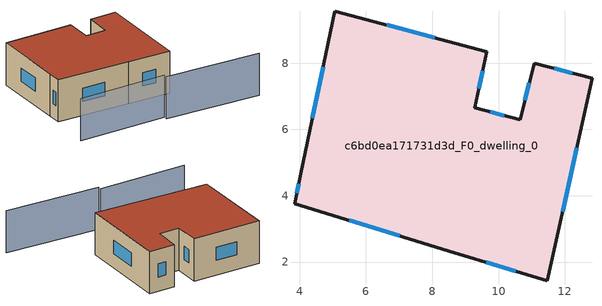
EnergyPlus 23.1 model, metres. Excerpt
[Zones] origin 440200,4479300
c6bd0ea171731d3d_F0_dwelling_0
 floor ground (EU_floor_Construction): 12.82,7.55 11.47,1.43 8.66,2.29 3.84,3.77 4.03,4.66 5.06,9.57 9.65,8.35 9.28,6.65 10.65,6.3 11.08,7.99 z0
 wall outside (EU_wall_Construction): 10.65,6.3 9.28,6.65 9.65,8.35 5.06,9.57 4.03,4.66 3.84,3.77 8.66,2.29 11.47,1.43 12.82,7.55 11.08,7.99 10.65,6.3 z0:3
 window (EU_Window_Construction): 10.18,6.42 9.74,6.53 / 10.93,7.41 10.79,6.88 / 12.22,7.7 11.67,7.84 / 11.93,3.52 12.36,5.45 / 9.63,1.99 10.51,1.72 / 5.49,3.26 7.01,2.79 / 3.96,4.36 3.91,4.07 / 4.71,7.89 4.38,6.34 / 8.07,8.77 6.63,9.15 / 9.4,7.23 9.52,7.77 z1.03:1.97
 roof outside (EU_roof_Construction): 11.47,1.43 12.82,7.55 11.08,7.99 10.65,6.3 9.28,6.65 9.65,8.35 5.06,9.57 4.03,4.66 3.84,3.77 8.66,2.29 z3
shading: 8.88,-0.8 15.2,-2.76 / 3,1 8.94,-0.56 z0:3
[Building]
EU S2 Campaign: North Axis=0; Terrain=City; Solar Distribution=FullExterior
[Site:Location]
Madrid: Latitude=40.5; Longitude=-3.5; Time Zone=1; Elevation=609
[SizingPeriod:WeatherFileDays]
AnnualSizingPeriod: Begin Month=1; Begin Day of Month=1; End Month=12; End Day of Month=31; Day of Week for Start Day=Monday; Use Weather File Daylight Saving Period=No; Use Weather File Rain and Snow Indicators=No
[MATERIAL]
EU_InternalMass_Material: Roughness=MediumRough; Thickness=0.1; Conductivity=1; Density=1800; Specific Heat=900; Thermal Absorptance=0.9; Solar Absorptance=0.7; Visible Absorptance=0.7
[MATERIAL:NOMASS] Roughness=MediumRough; Thermal Absorptance=0.9; Solar Absorptance=0.7; Visible Absorptance=0.7
Name | Thermal Resistance
EU_wall_NoMass | 0.417311
EU_roof_NoMass | 0.356888
EU_floor_NoMass | 1.25
[WINDOWMATERIAL:SIMPLEGLAZINGSYSTEM]
EU_Window_SimpleGlazing: UFactor=3.792; Solar Heat Gain Coefficient=0.85; Visible Transmittance=0.85
[CONSTRUCTION]
EU_wall_Construction: EU_wall_NoMass
EU_roof_Construction: EU_roof_NoMass
EU_floor_Construction: EU_floor_NoMass
EU_InternalMass_Construction: EU_InternalMass_Material
EU_Window_Construction: EU_Window_SimpleGlazing
[ZONE]
c6bd0ea171731d3d_F0_dwelling_0: Type=1; Multiplier=1; Ceiling Height=autocalculate; Volume=138.254; Floor Area=autocalculate; Part of Total Floor Area=Yes
[INTERNALMASS]
c6bd0ea171731d3d_F0_dwelling_0_EU_InternalMass: Construction=EU_InternalMass_Construction; Zone or ZoneList=c6bd0ea171731d3d_F0_dwelling_0; Surface Area=46.0848
[OTHEREQUIPMENT]
EU_Step8_InternalGain_c6bd0ea171731d3d_F0_dwelling_0_f000: Fuel Type=Electricity; Zone or ZoneList or Space or SpaceList=c6bd0ea171731d3d_F0_dwelling_0; Schedule=EU_Step8_GainSchedule_c6bd0ea171731d3d_F0_dwelling_0_f000; Design Level Calculation Method=Watts/Area; Power per Zone Floor Area=1; Fraction Latent=0; Fraction Radiant=0; Fraction Lost=0; Carbon Dioxide Generation Rate=0; EndUse Subcategory=EU_Step8_InternalGains
[ZONEVENTILATION:DESIGNFLOWRATE]
EU_ConstantAir_c6bd0ea171731d3d_F0_dwelling_0: Zone or ZoneList or Space or SpaceList=c6bd0ea171731d3d_F0_dwelling_0; Schedule=EU_AlwaysOn; Design Flow Rate Calculation Method=AirChanges/Hour; Air Changes per Hour=0.64; Ventilation Type=Natural; Fan Pressure Rise=0; Fan Total Efficiency=1; Constant Term Coefficient=1; Temperature Term Coefficient=0; Velocity Term Coefficient=0; Velocity Squared Term Coefficient=0; Minimum Indoor Temperature=-100; Maximum Indoor Temperature=100; Delta Temperature=-100; Minimum Outdoor Temperature=-100; Maximum Outdoor Temperature=100; Maximum Wind Speed=40
[HVACTEMPLATE:THERMOSTAT]
EU_HeatOnly_c6bd0ea171731d3d_F0_dwelling_0: Constant Heating Setpoint=20; Constant Cooling Setpoint=50
[HVACTEMPLATE:ZONE:IDEALLOADSAIRSYSTEM]
c6bd0ea171731d3d_F0_dwelling_0: Template Thermostat=EU_HeatOnly_c6bd0ea171731d3d_F0_dwelling_0; System Availability Schedule=EU_AlwaysOn; Maximum Heating Supply Air Temperature=50; Minimum Cooling Supply Air Temperature=13; Maximum Heating Supply Air Humidity Ratio=0.0156; Minimum Cooling Supply Air Humidity Ratio=0.0077; Heating Limit=NoLimit; Cooling Limit=NoLimit; Heating Availability Schedule=EU_AlwaysOn; Cooling Availability Schedule=EU_CoolingOff; Dehumidification Control Type=ConstantSensibleHeatRatio; Cooling Sensible Heat Ratio=0.7; Dehumidification Setpoint=60; Humidification Control Type=None; Humidification Setpoint=30; Outdoor Air Method=None; Outdoor Air Flow Rate per Person=0.00944; Outdoor Air Flow Rate per Zone Floor Area=0; Outdoor Air Flow Rate per Zone=0; Demand Controlled Ventilation Type=None; Outdoor Air Economizer Type=NoEconomizer; Heat Recovery Type=None; Sensible Heat Recovery Effectiveness=0.7; Latent Heat Recovery Effectiveness=0.65
[SIZING:ZONE]
c6bd0ea171731d3d_F0_dwelling_0: Zone Cooling Design Supply Air Temperature Input Method=SupplyAirTemperature; Zone Cooling Design Supply Air Temperature=13; Zone Heating Design Supply Air Temperature Input Method=SupplyAirTemperature; Zone Heating Design Supply Air Temperature=50; Zone Cooling Design Supply Air Humidity Ratio=0.008; Zone Heating Design Supply Air Humidity Ratio=0.008; Cooling Design Air Flow Method=DesignDay; Cooling Design Air Flow Rate=0; Cooling Minimum Air Flow per Zone Floor Area=0.000762; Cooling Minimum Air Flow=0; Cooling Minimum Air Flow Fraction=0.2; Heating Design Air Flow Method=DesignDay; Heating Design Air Flow Rate=0; Heating Maximum Air Flow per Zone Floor Area=0.002032; Heating Maximum Air Flow=0.141576; Heating Maximum Air Flow Fraction=0.3; Account for Dedicated Outdoor Air System=No; Dedicated Outdoor Air System Control Strategy=NeutralSupplyAir; Dedicated Outdoor Air Low Setpoint Temperature for Design=autosize; Dedicated Outdoor Air High Setpoint Temperature for Design=autosize; Zone Load Sizing Method=Sensible Load Only No Latent Load; Zone Latent Cooling Design Supply Air Humidity Ratio Input Method=HumidityRatioDifference; Zone Cooling Design Supply Air Humidity Ratio Difference=0.005; Zone Latent Heating Design Supply Air Humidity Ratio Input Method=HumidityRatioDifference; Zone Humidification Design Supply Air Humidity Ratio Difference=0.005
[SCHEDULE:CONSTANT]
Name | Hourly Value
EU_AlwaysOn | 1
EU_CoolingOff | 0
[SCHEDULE:FILE]
EU_Step8_GainSchedule_c6bd0ea171731d3d_F0_dwelling_0_f000: File=../../schedules/c6bd0ea171731d3d/c6bd0ea171731d3d_F0_dwelling_0_f000_gain.csv; Column Number=1; Rows to Skip at Top=0; Number of Hours of Data=8760; Column Separator=Comma; Interpolate to Timestep=No; Minutes per Item=60; Adjust Schedule for Daylight Savings=Yes
